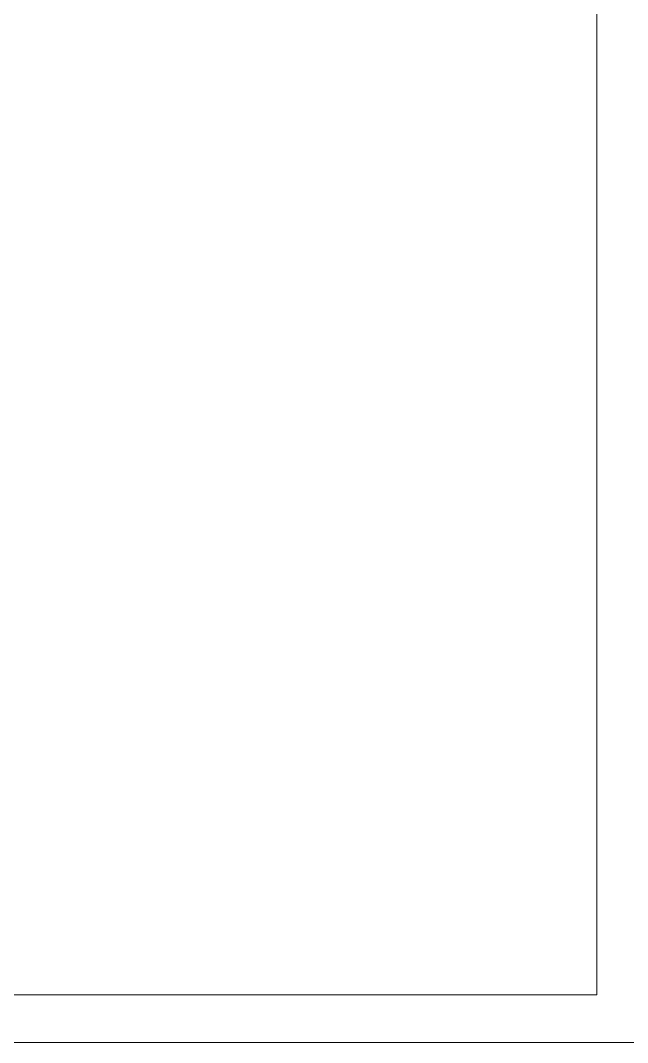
# Model space of a CAD drawing. Header units: millimetres. Extents: x -461 to 1315, y -154 to 152.
# Drawn here: x 1268.075 to 1269.991, y 25.444 to 28.668 of the extents above; entities that cross this region are included whole.
import ezdxf

# ---------------------------------------------------------------- set-up
doc = ezdxf.new("R2010")
doc.units = ezdxf.units.MM
doc.layers.add('A-WALL', color=253, linetype='Continuous', lineweight=15)

msp = doc.modelspace()

# ---------------------------------------------------------------- linework, layer by layer
at = {"layer": 'A-WALL'}
for p, q in [((1269.8942, 25.5942, 0.072), (1269.8942, 35.5942, 0.072)), ((1269.8942, 25.5942, 0.072), (1269.8942, 35.5942, 0.072)), ((1251.4071, 25.5942, 0.072), (1269.8942, 25.5942, 0.072)), ((1251.4071, 25.5942, 0.072), (1269.8942, 25.5942, 0.072)), ((1243.0442, 25.4442, 0.072), (1272.7942, 25.4442, 0.072)), ((1243.0442, 25.4442, 0.072), (1272.7942, 25.4442, 0.072))]:
    msp.add_line(p, q, dxfattribs=at)

doc.saveas('drawing.dxf')
